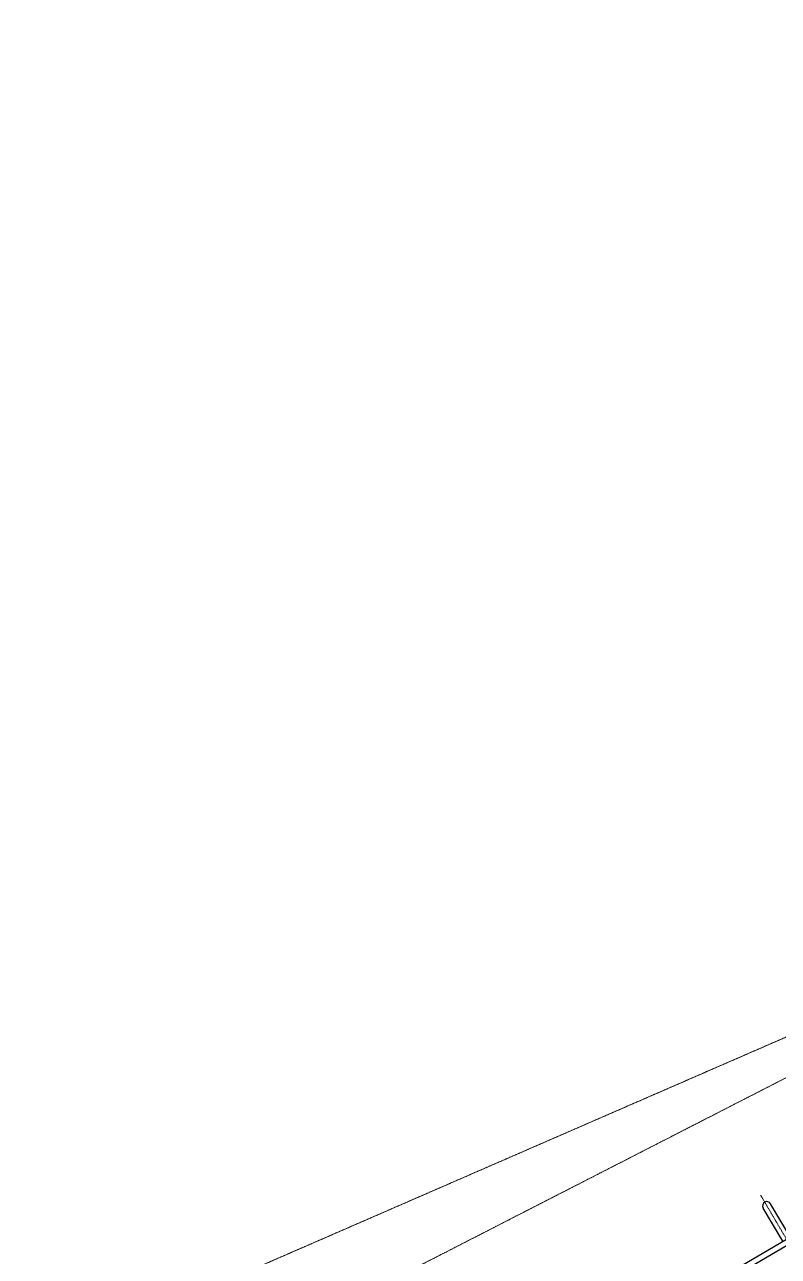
# Model space of a CAD drawing. Extents: x 766778 to 845620, y 133762 to 209800.
# Drawn here: x 781179 to 782584, y 195738 to 198035 of the extents above; entities that cross this region are included whole.
import ezdxf

# ---------------------------------------------------------------- set-up
doc = ezdxf.new("R2010")
doc.units = 0
doc.header["$MEASUREMENT"] = 0
doc.linetypes.add('ACAD_ISO03W100', pattern=[30, 12, -18])
doc.linetypes.add('CENTER', pattern=[2, 1.25, -0.25, 0.25, -0.25])
doc.layers.get('0').update_dxf_attribs({"color": 1, "linetype": 'CONTINUOUS'})
doc.layers.add('1', color=2, linetype='CONTINUOUS')
doc.layers.add('6', color=7, linetype='CONTINUOUS')
doc.layers.add('3', color=3, linetype='CENTER', lineweight=18)

# ---------------------------------------------------------------- blocks, each defined once
blk = doc.blocks.new('davit')
at = {"layer": '1', "color": 7}
for p, q in [((27253.83453, 2402.0527), (31959.1307, 5165.30876)), ((27253.83453, 2390.4558), (31964.19468, 5156.68576)), ((28120.77582, 2911.17703), (28084.31513, 2973.2626)), ((28134.57262, 2919.2794), (28098.11193, 2981.36498))]:
    blk.add_line(p, q, dxfattribs=at)
blk.add_arc((28091.21353, 2977.31379), 8, 30.42422785, 210.42422785, dxfattribs=at)
at = {"layer": '3', "color": 7}
for p, q in [((26921.61772, 2598.44314), (31958.73619, 5179.91801)), ((31842.50522, 4909.71704), (26707.14042, 2673.89177)), ((28127.67422, 2915.22822), (28079.56637, 2997.14668)), ((28127.67422, 2915.22822), (28079.56637, 2997.14668))]:
    blk.add_line(p, q, dxfattribs=at)
blk = doc.blocks.new('bl2')
at = {"layer": '6'}
blk.add_blockref('davit', (754471.7, 192855), dxfattribs=at)
blk = doc.blocks.new('B')
at = {"color": 252, "linetype": 'ACAD_ISO03W100', "ltscale": 20}
blk.add_blockref('bl2', (0, 0), dxfattribs=at)

msp = doc.modelspace()

# ---------------------------------------------------------------- block references
at = {"color": 7, "linetype": 'Continuous'}
msp.add_blockref('B', (0, 0), dxfattribs=at)
at = {"layer": '6'}
msp.add_blockref('davit', (754471.662, 192855.01887), dxfattribs=at)

doc.saveas('drawing.dxf')
